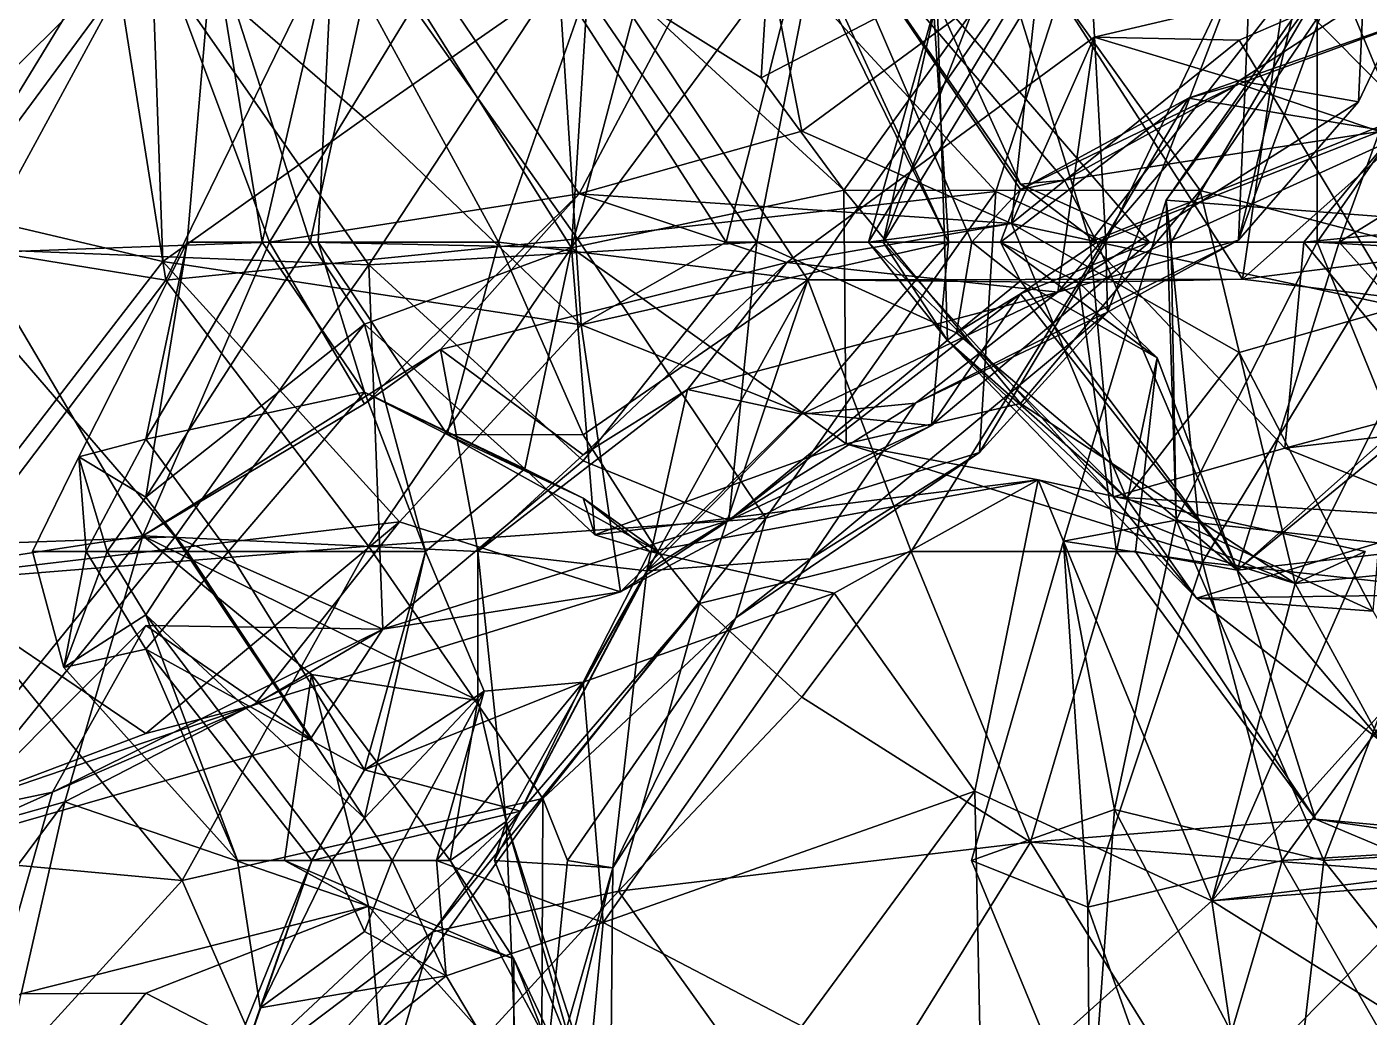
# Model space of a CAD drawing. Extents: x 290034 to 295698, y 4553723 to 4561693.
# Drawn here: x 293454 to 293531.3, y 4558363.4 to 4558420.4 of the extents above; entities that cross this region are included whole.
import ezdxf

# ---------------------------------------------------------------- set-up
doc = ezdxf.new("R2010")
doc.units = 0
doc.layers.add('Au_ppm_Pref_-_0_2', color=7, linetype='CONTINUOUS')

msp = doc.modelspace()

# ---------------------------------------------------------------- linework, layer by layer
at = {"layer": 'Au_ppm_Pref_-_0_2'}
for points in [[(293533.698, 4558409.372, 1795.096), (293519.608, 4558410.439, 1788.027), (293533.001, 4558429.732, 1788.048)], [(293528.302, 4558422.388, 1783.268), (293533.001, 4558429.732, 1788.048), (293519.608, 4558410.439, 1788.027)], [(293439.168, 4558428.824, 1846.354), (293461.149, 4558426.113, 1849.243), (293450.993, 4558407.41, 1846.389)], [(293485.779, 4558410.799, 1852.034), (293477.283, 4558423.342, 1851.842), (293495.674, 4558429.525, 1855.683)], [(293498.609, 4558414.412, 1856.877), (293485.779, 4558410.799, 1852.034), (293495.674, 4558429.525, 1855.683)], [(293512.371, 4558424.563, 1859.07), (293498.609, 4558414.412, 1856.877), (293495.674, 4558429.525, 1855.683)], [(293511.973, 4558424.562, 1908.269), (293524.003, 4558405.896, 1906.446), (293527.327, 4558428.572, 1910.929)], [(293530.687, 4558416.105, 1841.191), (293531.253, 4558428.634, 1840.229), (293523.773, 4558408.141, 1835.217)], [(293523.773, 4558408.141, 1835.217), (293531.253, 4558428.634, 1840.229), (293528.035, 4558425.835, 1835.251)], [(293536.14, 4558407.4, 1912.685), (293527.327, 4558428.572, 1910.929), (293524.003, 4558405.896, 1906.446)], [(293526.557, 4558422.52, 1874.425), (293545.597, 4558428.348, 1877.719), (293533.627, 4558415.378, 1877.97)], [(293536.14, 4558407.4, 1912.685), (293539.971, 4558423.927, 1918.42), (293527.327, 4558428.572, 1910.929)], [(293534.587, 4558424.326, 1847.756), (293531.253, 4558428.634, 1840.229), (293530.687, 4558416.105, 1841.191)], [(293460.872, 4558425.032, 1893.754), (293448.104, 4558407.739, 1894.635), (293434.572, 4558427.532, 1893.029)], [(293485.032, 4558424.079, 1893.599), (293499.888, 4558427.787, 1889.366), (293496.018, 4558408.017, 1893.424)], [(293496.018, 4558408.017, 1893.424), (293499.888, 4558427.787, 1889.366), (293508.396, 4558408.017, 1890.031)], [(293508.396, 4558408.017, 1890.031), (293499.888, 4558427.787, 1889.366), (293511.208, 4558411.064, 1889.721)], [(293511.208, 4558411.064, 1889.721), (293499.888, 4558427.787, 1889.366), (293513.735, 4558411.591, 1888.705)], [(293499.888, 4558427.787, 1889.366), (293506.142, 4558422.51, 1882.766), (293511.208, 4558411.369, 1887.588)], [(293513.735, 4558411.591, 1888.705), (293499.888, 4558427.787, 1889.366), (293511.208, 4558411.369, 1887.588)], [(293458.861, 4558425.455, 1822.296), (293461.958, 4558405.829, 1818.703), (293472.319, 4558427.088, 1819.201)], [(293461.958, 4558405.829, 1818.703), (293485.692, 4558408.206, 1817.175), (293472.319, 4558427.088, 1819.201)], [(293472.319, 4558427.088, 1819.201), (293485.692, 4558408.206, 1817.175), (293497.505, 4558424.216, 1817.738)], [(293509.785, 4558410.93, 1819.075), (293515.077, 4558427.163, 1822.374), (293497.505, 4558424.216, 1817.738)], [(293509.785, 4558410.93, 1819.075), (293516.123, 4558408.017, 1824.344), (293515.077, 4558427.163, 1822.374)], [(293524.515, 4558425.628, 1828.974), (293515.077, 4558427.163, 1822.374), (293516.123, 4558408.017, 1824.344)], [(293461.12, 4558425.835, 1872.678), (293436.931, 4558423.293, 1872.356), (293445.751, 4558410.673, 1872.932)], [(293445.751, 4558410.673, 1872.932), (293461.788, 4558406.898, 1875.571), (293461.12, 4558425.835, 1872.678)], [(293450.993, 4558407.41, 1846.389), (293461.149, 4558426.113, 1849.243), (293467.943, 4558408.017, 1849.707)], [(293473.41, 4558415.163, 1873.269), (293461.12, 4558425.835, 1872.678), (293461.788, 4558406.898, 1875.571)], [(293473.41, 4558415.163, 1873.269), (293484.635, 4558422.977, 1872.488), (293461.12, 4558425.835, 1872.678)], [(293477.283, 4558423.342, 1851.842), (293467.943, 4558408.017, 1849.707), (293461.149, 4558426.113, 1849.243)], [(293474.13, 4558425.592, 1923.445), (293486.471, 4558425.779, 1927.212), (293485.329, 4558407.697, 1924.278)], [(293486.471, 4558425.779, 1927.212), (293489.121, 4558421.99, 1927.473), (293485.329, 4558407.697, 1924.278)], [(293521.569, 4558411.003, 1928.23), (293511.295, 4558425.328, 1928.373), (293531.621, 4558425.835, 1925.706)], [(293521.569, 4558411.003, 1928.23), (293531.621, 4558425.835, 1925.706), (293536.475, 4558407.087, 1924.519)], [(293528.035, 4558425.835, 1835.251), (293524.515, 4558425.628, 1828.974), (293523.773, 4558408.141, 1835.217)], [(293458.861, 4558425.455, 1822.296), (293445.716, 4558425.204, 1828.963), (293448.242, 4558408.055, 1823.386)], [(293460.872, 4558425.032, 1893.754), (293473.659, 4558406.707, 1893.106), (293448.104, 4558407.739, 1894.635)], [(293448.242, 4558408.055, 1823.386), (293461.958, 4558405.829, 1818.703), (293458.861, 4558425.455, 1822.296)], [(293473.659, 4558406.707, 1893.106), (293460.872, 4558425.032, 1893.754), (293485.032, 4558424.079, 1893.599)], [(293464.686, 4558425.453, 1918.402), (293470.29, 4558408.017, 1919.873), (293463.198, 4558408.017, 1918.402)], [(293464.686, 4558425.453, 1918.402), (293463.198, 4558408.017, 1918.402), (293467.515, 4558408.017, 1915.623)], [(293464.686, 4558425.453, 1918.402), (293474.13, 4558425.592, 1923.445), (293470.29, 4558408.017, 1919.873)], [(293467.515, 4558408.017, 1915.623), (293471.586, 4558425.57, 1912.32), (293464.686, 4558425.453, 1918.402)], [(293470.742, 4558408.017, 1912.463), (293471.586, 4558425.57, 1912.32), (293467.515, 4558408.017, 1915.623)], [(293474.13, 4558425.592, 1923.445), (293485.329, 4558407.697, 1924.278), (293470.29, 4558408.017, 1919.873)], [(293470.742, 4558408.017, 1912.463), (293481.14, 4558408.017, 1910.167), (293471.586, 4558425.57, 1912.32)], [(293481.14, 4558408.017, 1910.167), (293486.769, 4558424.17, 1908.257), (293471.586, 4558425.57, 1912.32)], [(293484.635, 4558422.977, 1872.488), (293494.24, 4558408.017, 1872.947), (293498.609, 4558425.215, 1876.62)], [(293507.058, 4558408.017, 1877.333), (293498.609, 4558425.215, 1876.62), (293494.24, 4558408.017, 1872.947)], [(293496.577, 4558422.439, 1928.297), (293511.295, 4558425.328, 1928.373), (293496.269, 4558417.496, 1928.224)], [(293496.269, 4558417.496, 1928.224), (293511.295, 4558425.328, 1928.373), (293501.036, 4558411.011, 1928.139)], [(293507.058, 4558408.017, 1877.333), (293499.314, 4558424.838, 1876.827), (293498.609, 4558425.215, 1876.62)], [(293511.295, 4558425.328, 1928.373), (293521.569, 4558411.003, 1928.23), (293501.036, 4558411.011, 1928.139)], [(293516.22, 4558403.976, 1829.905), (293524.515, 4558425.628, 1828.974), (293516.123, 4558408.017, 1824.344)], [(293523.773, 4558408.141, 1835.217), (293524.515, 4558425.628, 1828.974), (293516.22, 4558403.976, 1829.905)], [(293486.769, 4558424.17, 1908.257), (293481.14, 4558408.017, 1910.167), (293498.963, 4558405.843, 1907.625)], [(293497.505, 4558424.216, 1817.738), (293485.692, 4558408.206, 1817.175), (293509.785, 4558410.93, 1819.075)], [(293511.973, 4558424.562, 1908.269), (293486.769, 4558424.17, 1908.257), (293498.963, 4558405.843, 1907.625)], [(293512.371, 4558424.563, 1859.07), (293510.68, 4558409.104, 1852.662), (293498.609, 4558414.412, 1856.877)], [(293511.973, 4558424.562, 1908.269), (293498.963, 4558405.843, 1907.625), (293524.003, 4558405.896, 1906.446)], [(293506.142, 4558422.51, 1882.766), (293499.314, 4558424.838, 1876.827), (293507.058, 4558408.017, 1877.333)], [(293512.371, 4558424.563, 1859.07), (293506.411, 4558422.075, 1864.948), (293502.45, 4558408.017, 1860.019)], [(293512.371, 4558424.563, 1859.07), (293502.45, 4558408.017, 1860.019), (293510.68, 4558409.104, 1852.662)], [(293515.453, 4558419.831, 1847.13), (293523.807, 4558419.666, 1851.013), (293534.587, 4558424.326, 1847.756)], [(293534.587, 4558424.326, 1847.756), (293523.807, 4558417.315, 1844.031), (293515.453, 4558419.831, 1847.13)], [(293523.807, 4558419.666, 1851.013), (293533.041, 4558404.286, 1851.509), (293534.587, 4558424.326, 1847.756)], [(293534.587, 4558424.326, 1847.756), (293530.687, 4558416.105, 1841.191), (293523.807, 4558417.315, 1844.031)], [(293485.032, 4558424.079, 1893.599), (293496.018, 4558408.017, 1893.424), (293473.659, 4558406.707, 1893.106)], [(293477.283, 4558423.342, 1851.842), (293485.779, 4558410.799, 1852.034), (293467.943, 4558408.017, 1849.707)], [(293473.41, 4558415.163, 1873.269), (293485.889, 4558403.249, 1875.181), (293484.635, 4558422.977, 1872.488)], [(293485.889, 4558403.249, 1875.181), (293494.24, 4558408.017, 1872.947), (293484.635, 4558422.977, 1872.488)], [(293528.302, 4558422.388, 1783.268), (293528.298, 4558408.017, 1777.975), (293538.772, 4558422.984, 1777.924)], [(293538.772, 4558422.984, 1777.924), (293528.298, 4558408.017, 1777.975), (293548.413, 4558406.886, 1775.557)], [(293485.329, 4558407.697, 1924.278), (293489.121, 4558421.99, 1927.473), (293501.036, 4558411.011, 1928.139)], [(293496.577, 4558422.439, 1928.297), (293496.269, 4558417.496, 1928.224), (293489.121, 4558421.99, 1927.473)], [(293489.121, 4558421.99, 1927.473), (293496.269, 4558417.496, 1928.224), (293501.036, 4558411.011, 1928.139)], [(293506.411, 4558422.075, 1864.948), (293507.01, 4558402.352, 1865.121), (293502.45, 4558408.017, 1860.019)], [(293511.208, 4558421.027, 1872.49), (293503.304, 4558408.017, 1869.888), (293508.896, 4558422.565, 1870.887)], [(293508.896, 4558422.565, 1870.887), (293503.304, 4558408.017, 1869.888), (293506.411, 4558422.075, 1864.948)], [(293503.304, 4558408.017, 1869.888), (293507.01, 4558402.352, 1865.121), (293506.411, 4558422.075, 1864.948)], [(293511.208, 4558411.369, 1887.588), (293506.142, 4558422.51, 1882.766), (293518.64, 4558408.017, 1882.766)], [(293506.142, 4558422.51, 1882.766), (293507.058, 4558408.017, 1877.333), (293518.64, 4558408.017, 1882.766)], [(293511.208, 4558421.027, 1872.49), (293526.557, 4558422.52, 1874.425), (293515.216, 4558408.017, 1876.425)], [(293526.557, 4558422.52, 1874.425), (293533.627, 4558415.378, 1877.97), (293515.216, 4558408.017, 1876.425)], [(293528.302, 4558422.388, 1783.268), (293519.608, 4558410.439, 1788.027), (293519.893, 4558408.017, 1781.797)], [(293528.302, 4558422.388, 1783.268), (293519.893, 4558408.017, 1781.797), (293528.298, 4558408.017, 1777.975)], [(293535.974, 4558421.594, 1894.436), (293533.393, 4558414.242, 1901.238), (293520.891, 4558416.311, 1896.035)], [(293535.974, 4558421.594, 1894.436), (293520.891, 4558416.311, 1896.035), (293523.807, 4558417.136, 1891.605)], [(293535.974, 4558421.594, 1894.436), (293523.807, 4558417.136, 1891.605), (293531.9, 4558414.39, 1888.705)], [(293511.208, 4558421.027, 1872.49), (293515.216, 4558408.017, 1876.425), (293503.304, 4558408.017, 1869.888)], [(293515.453, 4558419.831, 1847.13), (293497.754, 4558406.85, 1847.557), (293510.68, 4558409.104, 1852.662)], [(293497.754, 4558406.85, 1847.557), (293515.453, 4558419.831, 1847.13), (293513.359, 4558405.129, 1841.397)], [(293510.68, 4558409.104, 1852.662), (293523.807, 4558419.666, 1851.013), (293515.453, 4558419.831, 1847.13)], [(293510.68, 4558409.104, 1852.662), (293533.041, 4558404.286, 1851.509), (293523.807, 4558419.666, 1851.013)], [(293515.453, 4558419.831, 1847.13), (293523.807, 4558417.315, 1844.031), (293513.359, 4558405.129, 1841.397)], [(293530.687, 4558416.105, 1841.191), (293513.359, 4558405.129, 1841.397), (293523.807, 4558417.315, 1844.031)], [(293523.807, 4558417.136, 1891.605), (293520.891, 4558416.311, 1896.035), (293511.208, 4558411.064, 1889.721)], [(293523.807, 4558417.136, 1891.605), (293511.208, 4558411.064, 1889.721), (293513.735, 4558411.591, 1888.705)], [(293523.807, 4558417.136, 1891.605), (293513.735, 4558411.591, 1888.705), (293531.9, 4558414.39, 1888.705)], [(293514.57, 4558405.702, 1900.523), (293510.062, 4558408.017, 1894.645), (293520.891, 4558416.311, 1896.035)], [(293510.062, 4558408.017, 1894.645), (293511.208, 4558411.064, 1889.721), (293520.891, 4558416.311, 1896.035)], [(293513.359, 4558405.129, 1841.397), (293530.687, 4558416.105, 1841.191), (293523.773, 4558408.141, 1835.217)], [(293514.57, 4558405.702, 1900.523), (293520.891, 4558416.311, 1896.035), (293533.393, 4558414.242, 1901.238)], [(293485.889, 4558403.249, 1875.181), (293473.41, 4558415.163, 1873.269), (293461.788, 4558406.898, 1875.571)], [(293533.627, 4558415.378, 1877.97), (293527.527, 4558408.017, 1881.013), (293515.216, 4558408.017, 1876.425)], [(293549.013, 4558410.169, 1881.102), (293527.527, 4558408.017, 1881.013), (293533.627, 4558415.378, 1877.97)], [(293498.609, 4558414.412, 1856.877), (293510.68, 4558409.104, 1852.662), (293485.779, 4558410.799, 1852.034)], [(293531.9, 4558414.39, 1888.705), (293513.735, 4558411.591, 1888.705), (293515.598, 4558408.017, 1886.636)], [(293514.57, 4558405.702, 1900.523), (293533.393, 4558414.242, 1901.238), (293524.003, 4558405.896, 1906.446)], [(293531.9, 4558414.39, 1888.705), (293515.598, 4558408.017, 1886.636), (293529.568, 4558408.017, 1885.482)], [(293533.393, 4558414.242, 1901.238), (293545.266, 4558403.287, 1906.337), (293524.003, 4558405.896, 1906.446)], [(293531.9, 4558414.39, 1888.705), (293529.568, 4558408.017, 1885.482), (293536.406, 4558412.247, 1887.295)], [(293536.406, 4558412.247, 1887.295), (293529.568, 4558408.017, 1885.482), (293544.14, 4558408.017, 1885.059)], [(293501.165, 4558396.389, 1923.483), (293485.329, 4558407.697, 1924.278), (293501.036, 4558411.011, 1928.139)], [(293521.569, 4558411.003, 1928.23), (293511.208, 4558398.725, 1927.439), (293501.036, 4558411.011, 1928.139)], [(293501.165, 4558396.389, 1923.483), (293501.036, 4558411.011, 1928.139), (293511.208, 4558398.725, 1927.439)], [(293510.062, 4558408.017, 1894.645), (293508.396, 4558408.017, 1890.031), (293511.208, 4558411.064, 1889.721)], [(293513.735, 4558411.591, 1888.705), (293511.208, 4558411.369, 1887.588), (293515.598, 4558408.017, 1886.636)], [(293511.208, 4558411.369, 1887.588), (293518.64, 4558408.017, 1882.766), (293515.598, 4558408.017, 1886.636)], [(293447.68, 4558388.624, 1876.527), (293461.788, 4558406.898, 1875.571), (293445.751, 4558410.673, 1872.932)], [(293485.779, 4558410.799, 1852.034), (293473.41, 4558398.697, 1850.237), (293467.943, 4558408.017, 1849.707)], [(293485.779, 4558410.799, 1852.034), (293477.784, 4558401.832, 1847.13), (293473.41, 4558398.697, 1850.237)], [(293485.779, 4558410.799, 1852.034), (293497.754, 4558406.85, 1847.557), (293477.784, 4558401.832, 1847.13)], [(293496.532, 4558392.12, 1819.052), (293509.785, 4558410.93, 1819.075), (293485.692, 4558408.206, 1817.175)], [(293497.754, 4558406.85, 1847.557), (293485.779, 4558410.799, 1852.034), (293510.68, 4558409.104, 1852.662)], [(293496.532, 4558392.12, 1819.052), (293508.846, 4558395.905, 1824.161), (293509.785, 4558410.93, 1819.075)], [(293508.846, 4558395.905, 1824.161), (293516.123, 4558408.017, 1824.344), (293509.785, 4558410.93, 1819.075)], [(293521.569, 4558411.003, 1928.23), (293527.03, 4558388.341, 1923.556), (293511.208, 4558398.725, 1927.439)], [(293519.608, 4558410.439, 1788.027), (293521.7, 4558389.571, 1794.476), (293513.681, 4558390.778, 1787.812)], [(293520.177, 4558391.997, 1780.435), (293519.608, 4558410.439, 1788.027), (293513.681, 4558390.778, 1787.812)], [(293533.698, 4558409.372, 1795.096), (293521.7, 4558389.571, 1794.476), (293519.608, 4558410.439, 1788.027)], [(293519.608, 4558410.439, 1788.027), (293520.177, 4558391.997, 1780.435), (293519.893, 4558408.017, 1781.797)], [(293521.569, 4558411.003, 1928.23), (293536.475, 4558407.087, 1924.519), (293527.03, 4558388.341, 1923.556)], [(293536.406, 4558397.318, 1880.393), (293527.527, 4558408.017, 1881.013), (293549.013, 4558410.169, 1881.102)], [(293502.45, 4558408.017, 1860.019), (293517.323, 4558393.257, 1859.009), (293510.68, 4558409.104, 1852.662)], [(293523.807, 4558401.654, 1856.888), (293533.041, 4558404.286, 1851.509), (293510.68, 4558409.104, 1852.662)], [(293517.323, 4558393.257, 1859.009), (293523.807, 4558401.654, 1856.888), (293510.68, 4558409.104, 1852.662)], [(293533.698, 4558409.372, 1795.096), (293537.531, 4558387.848, 1798.301), (293521.7, 4558389.571, 1794.476)], [(293448.837, 4558388.507, 1817.647), (293461.958, 4558405.829, 1818.703), (293448.242, 4558408.055, 1823.386)], [(293467.943, 4558408.017, 1849.707), (293460.648, 4558391.098, 1848.102), (293450.993, 4558407.41, 1846.389)], [(293460.811, 4558393.325, 1919.444), (293456.959, 4558395.647, 1918.402), (293463.198, 4558408.017, 1918.402)], [(293460.811, 4558396.657, 1916.249), (293463.198, 4558408.017, 1918.402), (293456.959, 4558395.647, 1918.402)], [(293473.41, 4558398.697, 1850.237), (293460.648, 4558391.098, 1848.102), (293467.943, 4558408.017, 1849.707)], [(293460.811, 4558393.325, 1919.444), (293470.29, 4558408.017, 1919.873), (293473.41, 4558403.302, 1919.974)], [(293460.811, 4558393.325, 1919.444), (293463.198, 4558408.017, 1918.402), (293470.29, 4558408.017, 1919.873)], [(293460.811, 4558396.657, 1916.249), (293473.41, 4558399.381, 1915.523), (293467.515, 4558408.017, 1915.623)], [(293460.811, 4558396.657, 1916.249), (293467.515, 4558408.017, 1915.623), (293463.198, 4558408.017, 1918.402)], [(293473.639, 4558390.503, 1817.509), (293485.692, 4558408.206, 1817.175), (293461.958, 4558405.829, 1818.703)], [(293470.742, 4558408.017, 1912.463), (293467.515, 4558408.017, 1915.623), (293473.41, 4558399.381, 1915.523)], [(293470.29, 4558408.017, 1919.873), (293485.329, 4558407.697, 1924.278), (293473.41, 4558403.302, 1919.974)], [(293470.742, 4558408.017, 1912.463), (293473.41, 4558399.381, 1915.523), (293478.175, 4558396.938, 1912.463)], [(293470.742, 4558408.017, 1912.463), (293478.175, 4558396.938, 1912.463), (293481.14, 4558408.017, 1910.167)], [(293473.639, 4558390.503, 1817.509), (293496.532, 4558392.12, 1819.052), (293485.692, 4558408.206, 1817.175)], [(293486.009, 4558395.425, 1892.903), (293473.659, 4558406.707, 1893.106), (293496.018, 4558408.017, 1893.424)], [(293478.175, 4558396.938, 1912.463), (293486.009, 4558396.925, 1908.765), (293481.14, 4558408.017, 1910.167)], [(293498.963, 4558405.843, 1907.625), (293481.14, 4558408.017, 1910.167), (293486.009, 4558396.925, 1908.765)], [(293485.889, 4558403.249, 1875.181), (293498.609, 4558398.18, 1879.487), (293507.058, 4558408.017, 1877.333)], [(293485.889, 4558403.249, 1875.181), (293507.058, 4558408.017, 1877.333), (293494.24, 4558408.017, 1872.947)], [(293494.398, 4558391.987, 1887.626), (293486.009, 4558395.425, 1892.903), (293496.018, 4558408.017, 1893.424)], [(293496.018, 4558408.017, 1893.424), (293507.511, 4558402.79, 1888.705), (293494.398, 4558391.987, 1887.626)], [(293496.018, 4558408.017, 1893.424), (293508.396, 4558408.017, 1890.031), (293507.511, 4558402.79, 1888.705)], [(293506.079, 4558397.453, 1882.766), (293507.058, 4558408.017, 1877.333), (293498.609, 4558398.18, 1879.487)], [(293507.01, 4558402.352, 1865.121), (293517.323, 4558393.257, 1859.009), (293502.45, 4558408.017, 1860.019)], [(293516.547, 4558393.339, 1869.417), (293503.304, 4558408.017, 1869.888), (293515.216, 4558408.017, 1876.425)], [(293503.304, 4558408.017, 1869.888), (293516.547, 4558393.339, 1869.417), (293507.01, 4558402.352, 1865.121)], [(293505.167, 4558398.742, 1835.251), (293513.359, 4558405.129, 1841.397), (293523.773, 4558408.141, 1835.217)], [(293523.773, 4558408.141, 1835.217), (293516.22, 4558403.976, 1829.905), (293505.167, 4558398.742, 1835.251)], [(293511.208, 4558405.036, 1887.712), (293518.64, 4558408.017, 1882.766), (293506.079, 4558397.453, 1882.766)], [(293506.079, 4558397.453, 1882.766), (293518.64, 4558408.017, 1882.766), (293507.058, 4558408.017, 1877.333)], [(293511.208, 4558405.783, 1889.45), (293507.511, 4558402.79, 1888.705), (293508.396, 4558408.017, 1890.031)], [(293511.208, 4558405.783, 1889.45), (293508.396, 4558408.017, 1890.031), (293510.062, 4558408.017, 1894.645)], [(293516.22, 4558403.976, 1829.905), (293516.123, 4558408.017, 1824.344), (293508.846, 4558395.905, 1824.161)], [(293519.088, 4558401.344, 1894.645), (293510.062, 4558408.017, 1894.645), (293514.57, 4558405.702, 1900.523)], [(293511.208, 4558405.783, 1889.45), (293510.062, 4558408.017, 1894.645), (293519.088, 4558401.344, 1894.645)], [(293511.208, 4558405.036, 1887.712), (293523.686, 4558389.108, 1888.476), (293515.598, 4558408.017, 1886.636)], [(293511.208, 4558405.036, 1887.712), (293515.598, 4558408.017, 1886.636), (293518.64, 4558408.017, 1882.766)], [(293526.435, 4558396.152, 1876.082), (293515.216, 4558408.017, 1876.425), (293527.527, 4558408.017, 1881.013)], [(293516.547, 4558393.339, 1869.417), (293515.216, 4558408.017, 1876.425), (293526.435, 4558396.152, 1876.082)], [(293529.568, 4558408.017, 1885.482), (293515.598, 4558408.017, 1886.636), (293523.686, 4558389.108, 1888.476)], [(293528.298, 4558408.017, 1777.975), (293519.893, 4558408.017, 1781.797), (293520.177, 4558391.997, 1780.435)], [(293535.537, 4558390.271, 1777.065), (293528.298, 4558408.017, 1777.975), (293520.177, 4558391.997, 1780.435)], [(293536.406, 4558400.397, 1886.165), (293529.568, 4558408.017, 1885.482), (293523.686, 4558389.108, 1888.476)], [(293526.435, 4558396.152, 1876.082), (293527.527, 4558408.017, 1881.013), (293536.406, 4558397.318, 1880.393)], [(293528.298, 4558408.017, 1777.975), (293535.537, 4558390.271, 1777.065), (293548.413, 4558406.886, 1775.557)], [(293544.14, 4558408.017, 1885.059), (293529.568, 4558408.017, 1885.482), (293536.406, 4558400.397, 1886.165)], [(293448.104, 4558407.739, 1894.635), (293462.508, 4558391.029, 1895.461), (293433.958, 4558390.009, 1894.905)], [(293460.648, 4558391.098, 1848.102), (293443.525, 4558388.485, 1841.741), (293450.993, 4558407.41, 1846.389)], [(293448.104, 4558407.739, 1894.635), (293473.659, 4558406.707, 1893.106), (293462.508, 4558391.029, 1895.461)], [(293473.41, 4558403.302, 1919.974), (293485.329, 4558407.697, 1924.278), (293482.645, 4558394.957, 1918.402)], [(293485.329, 4558407.697, 1924.278), (293486.69, 4558391.162, 1918.402), (293482.645, 4558394.957, 1918.402)], [(293486.69, 4558391.162, 1918.402), (293485.329, 4558407.697, 1924.278), (293501.165, 4558396.389, 1923.483)], [(293524.003, 4558405.896, 1906.446), (293545.266, 4558403.287, 1906.337), (293536.14, 4558407.4, 1912.685)], [(293475.426, 4558391.896, 1877.825), (293461.788, 4558406.898, 1875.571), (293447.68, 4558388.624, 1876.527)], [(293485.889, 4558403.249, 1875.181), (293461.788, 4558406.898, 1875.571), (293475.426, 4558391.896, 1877.825)], [(293473.659, 4558406.707, 1893.106), (293474.472, 4558385.712, 1888.972), (293462.508, 4558391.029, 1895.461)], [(293486.009, 4558395.425, 1892.903), (293474.472, 4558385.712, 1888.972), (293473.659, 4558406.707, 1893.106)], [(293497.754, 4558406.85, 1847.557), (293486.009, 4558395.755, 1845.278), (293477.784, 4558401.832, 1847.13)], [(293486.009, 4558395.755, 1845.278), (293497.754, 4558406.85, 1847.557), (293492.014, 4558399.525, 1841.191)], [(293497.754, 4558406.85, 1847.557), (293513.359, 4558405.129, 1841.397), (293492.014, 4558399.525, 1841.191)], [(293545.65, 4558390.199, 1925.923), (293527.03, 4558388.341, 1923.556), (293536.475, 4558407.087, 1924.519)], [(293448.837, 4558388.507, 1817.647), (293473.639, 4558390.503, 1817.509), (293461.958, 4558405.829, 1818.703)], [(293498.963, 4558405.843, 1907.625), (293486.009, 4558396.925, 1908.765), (293490.321, 4558390.199, 1911.159)], [(293490.321, 4558390.199, 1911.159), (293492.72, 4558387.193, 1906.523), (293498.963, 4558405.843, 1907.625)], [(293492.72, 4558387.193, 1906.523), (293504.911, 4558390.199, 1903.555), (293498.963, 4558405.843, 1907.625)], [(293498.963, 4558405.843, 1907.625), (293514.57, 4558405.702, 1900.523), (293524.003, 4558405.896, 1906.446)], [(293498.963, 4558405.843, 1907.625), (293504.911, 4558390.199, 1903.555), (293514.57, 4558405.702, 1900.523)], [(293514.57, 4558405.702, 1900.523), (293504.911, 4558390.199, 1903.555), (293516.736, 4558390.199, 1899.603)], [(293511.208, 4558405.783, 1889.45), (293523.686, 4558389.108, 1888.476), (293507.511, 4558402.79, 1888.705)], [(293519.088, 4558401.344, 1894.645), (293523.686, 4558389.108, 1888.476), (293511.208, 4558405.783, 1889.45)], [(293516.736, 4558390.199, 1899.603), (293519.088, 4558401.344, 1894.645), (293514.57, 4558405.702, 1900.523)], [(293513.359, 4558405.129, 1841.397), (293498.609, 4558398.115, 1838.552), (293492.014, 4558399.525, 1841.191)], [(293511.208, 4558405.036, 1887.712), (293506.079, 4558397.453, 1882.766), (293494.398, 4558391.987, 1887.626)], [(293511.208, 4558405.036, 1887.712), (293494.398, 4558391.987, 1887.626), (293507.511, 4558402.79, 1888.705)], [(293498.609, 4558398.115, 1838.552), (293513.359, 4558405.129, 1841.397), (293505.167, 4558398.742, 1835.251)], [(293511.208, 4558405.036, 1887.712), (293507.511, 4558402.79, 1888.705), (293523.686, 4558389.108, 1888.476)], [(293531.518, 4558386.746, 1857.855), (293533.041, 4558404.286, 1851.509), (293523.807, 4558401.654, 1856.888)], [(293460.811, 4558393.325, 1919.444), (293473.41, 4558403.302, 1919.974), (293463.189, 4558390.199, 1919.523)], [(293476.927, 4558390.199, 1918.402), (293463.189, 4558390.199, 1919.523), (293473.41, 4558403.302, 1919.974)], [(293476.927, 4558390.199, 1918.402), (293473.41, 4558403.302, 1919.974), (293482.645, 4558394.957, 1918.402)], [(293505.167, 4558398.742, 1835.251), (293516.22, 4558403.976, 1829.905), (293499.099, 4558389.769, 1829.12)], [(293516.22, 4558403.976, 1829.905), (293508.846, 4558395.905, 1824.161), (293499.099, 4558389.769, 1829.12)], [(293475.426, 4558391.896, 1877.825), (293488.169, 4558387.877, 1882.495), (293485.889, 4558403.249, 1875.181)], [(293498.609, 4558398.18, 1879.487), (293485.889, 4558403.249, 1875.181), (293488.169, 4558387.877, 1882.495)], [(293523.686, 4558389.108, 1888.476), (293549.729, 4558392.042, 1890.485), (293540.2, 4558402.652, 1888.705)], [(293540.2, 4558402.652, 1888.705), (293536.406, 4558400.397, 1886.165), (293523.686, 4558389.108, 1888.476)], [(293477.784, 4558401.832, 1847.13), (293460.648, 4558391.098, 1848.102), (293473.41, 4558398.697, 1850.237)], [(293460.648, 4558391.098, 1848.102), (293477.784, 4558401.832, 1847.13), (293479.941, 4558390.199, 1842.622)], [(293486.009, 4558395.755, 1845.278), (293479.941, 4558390.199, 1842.622), (293477.784, 4558401.832, 1847.13)], [(293517.323, 4558393.257, 1859.009), (293507.01, 4558402.352, 1865.121), (293521.343, 4558387.508, 1864.627)], [(293521.343, 4558387.508, 1864.627), (293507.01, 4558402.352, 1865.121), (293516.547, 4558393.339, 1869.417)], [(293519.088, 4558401.344, 1894.645), (293516.736, 4558390.199, 1899.603), (293517.824, 4558390.199, 1894.645)], [(293517.323, 4558393.257, 1859.009), (293531.518, 4558386.746, 1857.855), (293523.807, 4558401.654, 1856.888)], [(293517.824, 4558390.199, 1894.645), (293523.686, 4558389.108, 1888.476), (293519.088, 4558401.344, 1894.645)], [(293536.499, 4558392.117, 1870.492), (293526.435, 4558396.152, 1876.082), (293541.899, 4558400.249, 1876.827)], [(293541.899, 4558400.249, 1876.827), (293526.435, 4558396.152, 1876.082), (293536.406, 4558397.318, 1880.393)], [(293492.014, 4558399.525, 1841.191), (293479.941, 4558390.199, 1842.622), (293486.009, 4558395.755, 1845.278)], [(293492.014, 4558399.525, 1841.191), (293489.683, 4558389.079, 1835.737), (293479.941, 4558390.199, 1842.622)], [(293492.014, 4558399.525, 1841.191), (293498.609, 4558398.115, 1838.552), (293489.683, 4558389.079, 1835.737)], [(293460.811, 4558396.657, 1916.249), (293465.575, 4558390.199, 1916.156), (293473.41, 4558399.381, 1915.523)], [(293476.927, 4558390.199, 1918.402), (293473.41, 4558399.381, 1915.523), (293465.575, 4558390.199, 1916.156)], [(293486.009, 4558393.272, 1917.378), (293478.175, 4558396.938, 1912.463), (293473.41, 4558399.381, 1915.523)], [(293486.009, 4558393.272, 1917.378), (293473.41, 4558399.381, 1915.523), (293482.645, 4558394.957, 1918.402)], [(293476.927, 4558390.199, 1918.402), (293482.645, 4558394.957, 1918.402), (293473.41, 4558399.381, 1915.523)], [(293498.609, 4558398.115, 1838.552), (293505.167, 4558398.742, 1835.251), (293489.683, 4558389.079, 1835.737)], [(293505.167, 4558398.742, 1835.251), (293499.099, 4558389.769, 1829.12), (293489.683, 4558389.079, 1835.737)], [(293527.03, 4558388.341, 1923.556), (293501.165, 4558396.389, 1923.483), (293511.208, 4558398.725, 1927.439)], [(293506.079, 4558397.453, 1882.766), (293498.609, 4558398.18, 1879.487), (293488.169, 4558387.877, 1882.495)], [(293506.079, 4558397.453, 1882.766), (293488.169, 4558387.877, 1882.495), (293494.398, 4558391.987, 1887.626)], [(293456.959, 4558395.647, 1918.402), (293457.368, 4558390.199, 1916.779), (293460.811, 4558396.657, 1916.249)], [(293460.811, 4558396.657, 1916.249), (293457.368, 4558390.199, 1916.779), (293465.575, 4558390.199, 1916.156)], [(293486.009, 4558393.272, 1917.378), (293490.321, 4558390.199, 1911.159), (293478.175, 4558396.938, 1912.463)], [(293486.009, 4558396.925, 1908.765), (293478.175, 4558396.938, 1912.463), (293490.321, 4558390.199, 1911.159)], [(293486.69, 4558391.162, 1918.402), (293501.165, 4558396.389, 1923.483), (293512.22, 4558394.322, 1917.884)], [(293501.165, 4558396.389, 1923.483), (293527.03, 4558388.341, 1923.556), (293512.22, 4558394.322, 1917.884)], [(293454.275, 4558390.199, 1918.402), (293456.959, 4558395.647, 1918.402), (293458.581, 4558390.199, 1919.453)], [(293456.959, 4558395.647, 1918.402), (293454.275, 4558390.199, 1918.402), (293457.368, 4558390.199, 1916.779)], [(293456.959, 4558395.647, 1918.402), (293460.811, 4558393.325, 1919.444), (293458.581, 4558390.199, 1919.453)], [(293499.099, 4558389.769, 1829.12), (293508.846, 4558395.905, 1824.161), (293494.801, 4558386.36, 1823.373)], [(293496.532, 4558392.12, 1819.052), (293494.801, 4558386.36, 1823.373), (293508.846, 4558395.905, 1824.161)], [(293536.499, 4558392.117, 1870.492), (293516.547, 4558393.339, 1869.417), (293526.435, 4558396.152, 1876.082)], [(293494.398, 4558391.987, 1887.626), (293474.472, 4558385.712, 1888.972), (293486.009, 4558395.425, 1892.903)], [(293486.009, 4558393.272, 1917.378), (293482.645, 4558394.957, 1918.402), (293486.69, 4558391.162, 1918.402)], [(293489.854, 4558390.199, 1916.59), (293486.69, 4558391.162, 1918.402), (293512.22, 4558394.322, 1917.884)], [(293489.854, 4558390.199, 1916.59), (293512.22, 4558394.322, 1917.884), (293500.47, 4558387.789, 1914.143)], [(293500.47, 4558387.789, 1914.143), (293512.22, 4558394.322, 1917.884), (293508.575, 4558376.374, 1915.035)], [(293522.241, 4558370.059, 1918.992), (293508.575, 4558376.374, 1915.035), (293512.22, 4558394.322, 1917.884)], [(293531.074, 4558390.199, 1918.402), (293512.22, 4558394.322, 1917.884), (293527.03, 4558388.341, 1923.556)], [(293522.241, 4558370.059, 1918.992), (293512.22, 4558394.322, 1917.884), (293531.074, 4558390.199, 1918.402)], [(293463.189, 4558390.199, 1919.523), (293458.581, 4558390.199, 1919.453), (293460.811, 4558393.325, 1919.444)], [(293486.009, 4558393.272, 1917.378), (293489.854, 4558390.199, 1916.59), (293490.321, 4558390.199, 1911.159)], [(293486.009, 4558393.272, 1917.378), (293486.69, 4558391.162, 1918.402), (293489.854, 4558390.199, 1916.59)], [(293536.499, 4558392.117, 1870.492), (293521.343, 4558387.508, 1864.627), (293516.547, 4558393.339, 1869.417)], [(293531.518, 4558386.746, 1857.855), (293517.323, 4558393.257, 1859.009), (293521.343, 4558387.508, 1864.627)], [(293460.811, 4558379.694, 1879.264), (293475.426, 4558391.896, 1877.825), (293447.68, 4558388.624, 1876.527)], [(293467.065, 4558381.355, 1882.766), (293475.426, 4558391.896, 1877.825), (293460.811, 4558379.694, 1879.264)], [(293467.065, 4558381.355, 1882.766), (293488.169, 4558387.877, 1882.495), (293475.426, 4558391.896, 1877.825)], [(293496.532, 4558392.12, 1819.052), (293473.639, 4558390.503, 1817.509), (293483.681, 4558375.96, 1819.724)], [(293488.169, 4558387.877, 1882.495), (293474.472, 4558385.712, 1888.972), (293494.398, 4558391.987, 1887.626)], [(293494.801, 4558386.36, 1823.373), (293496.532, 4558392.12, 1819.052), (293483.681, 4558375.96, 1819.724)], [(293513.681, 4558390.778, 1787.812), (293516.627, 4558375.327, 1782.289), (293520.177, 4558391.997, 1780.435)], [(293528.689, 4558372.381, 1778.159), (293520.177, 4558391.997, 1780.435), (293516.627, 4558375.327, 1782.289)], [(293535.537, 4558390.271, 1777.065), (293520.177, 4558391.997, 1780.435), (293528.689, 4558372.381, 1778.159)], [(293536.499, 4558392.117, 1870.492), (293549.486, 4558387.907, 1865.354), (293521.343, 4558387.508, 1864.627)], [(293549.729, 4558392.042, 1890.485), (293523.686, 4558389.108, 1888.476), (293536.406, 4558374.024, 1889.253)], [(293433.958, 4558390.009, 1894.905), (293462.508, 4558391.029, 1895.461), (293447.804, 4558372.929, 1894.444)], [(293445.936, 4558372.882, 1847.253), (293443.525, 4558388.485, 1841.741), (293460.648, 4558391.098, 1848.102)], [(293445.936, 4558372.882, 1847.253), (293460.648, 4558391.098, 1848.102), (293456.139, 4558375.766, 1854.179)], [(293470.299, 4558379.404, 1893.77), (293447.804, 4558372.929, 1894.444), (293462.508, 4558391.029, 1895.461)], [(293456.139, 4558375.766, 1854.179), (293460.648, 4558391.098, 1848.102), (293470.35, 4558383.102, 1852.146)], [(293470.35, 4558383.102, 1852.146), (293460.648, 4558391.098, 1848.102), (293479.935, 4558381.609, 1847.13)], [(293460.648, 4558391.098, 1848.102), (293479.941, 4558390.199, 1842.622), (293479.935, 4558381.609, 1847.13)], [(293462.508, 4558391.029, 1895.461), (293474.472, 4558385.712, 1888.972), (293470.299, 4558379.404, 1893.77)], [(293473.639, 4558390.503, 1817.509), (293448.837, 4558388.507, 1817.647), (293462.907, 4558371.233, 1816.607)], [(293456.084, 4558383.514, 1918.402), (293454.275, 4558390.199, 1918.402), (293458.581, 4558390.199, 1919.453)], [(293454.275, 4558390.199, 1918.402), (293456.084, 4558383.514, 1918.402), (293457.368, 4558390.199, 1916.779)], [(293456.084, 4558383.514, 1918.402), (293458.581, 4558390.199, 1919.453), (293460.811, 4558386.538, 1919.622)], [(293456.084, 4558383.514, 1918.402), (293460.811, 4558384.555, 1916.52), (293457.368, 4558390.199, 1916.779)], [(293465.575, 4558390.199, 1916.156), (293457.368, 4558390.199, 1916.779), (293460.811, 4558384.555, 1916.52)], [(293460.811, 4558386.538, 1919.622), (293458.581, 4558390.199, 1919.453), (293463.189, 4558390.199, 1919.523)], [(293460.811, 4558386.538, 1919.622), (293463.189, 4558390.199, 1919.523), (293473.41, 4558374.82, 1919.215)], [(293460.811, 4558384.555, 1916.52), (293473.41, 4558377.601, 1916.662), (293465.575, 4558390.199, 1916.156)], [(293473.639, 4558390.503, 1817.509), (293462.907, 4558371.233, 1816.607), (293483.681, 4558375.96, 1819.724)], [(293476.927, 4558390.199, 1918.402), (293473.41, 4558374.82, 1919.215), (293463.189, 4558390.199, 1919.523)], [(293476.927, 4558390.199, 1918.402), (293465.575, 4558390.199, 1916.156), (293473.41, 4558377.601, 1916.662)], [(293476.927, 4558390.199, 1918.402), (293480.306, 4558382.134, 1918.402), (293473.41, 4558374.82, 1919.215)], [(293476.927, 4558390.199, 1918.402), (293473.41, 4558377.601, 1916.662), (293480.306, 4558382.134, 1918.402)], [(293481.572, 4558374.633, 1840.766), (293479.935, 4558381.609, 1847.13), (293479.941, 4558390.199, 1842.622)], [(293481.572, 4558374.633, 1840.766), (293479.941, 4558390.199, 1842.622), (293489.683, 4558389.079, 1835.737)], [(293490.321, 4558390.199, 1911.159), (293486.009, 4558382.665, 1915.89), (293482.404, 4558375.223, 1911.542)], [(293492.72, 4558387.193, 1906.523), (293490.321, 4558390.199, 1911.159), (293482.404, 4558375.223, 1911.542)], [(293490.321, 4558390.199, 1911.159), (293489.854, 4558390.199, 1916.59), (293486.009, 4558382.665, 1915.89)], [(293500.47, 4558387.789, 1914.143), (293486.009, 4558382.665, 1915.89), (293489.854, 4558390.199, 1916.59)], [(293492.72, 4558387.193, 1906.523), (293498.609, 4558381.805, 1903.382), (293504.911, 4558390.199, 1903.555)], [(293504.911, 4558390.199, 1903.555), (293498.609, 4558381.805, 1903.382), (293511.782, 4558373.439, 1901.339)], [(293516.736, 4558390.199, 1899.603), (293504.911, 4558390.199, 1903.555), (293511.782, 4558373.439, 1901.339)], [(293515.082, 4558369.685, 1793.205), (293508.386, 4558372.381, 1787.737), (293513.681, 4558390.778, 1787.812)], [(293513.681, 4558390.778, 1787.812), (293508.386, 4558372.381, 1787.737), (293516.627, 4558375.327, 1782.289)], [(293516.736, 4558390.199, 1899.603), (293511.782, 4558373.439, 1901.339), (293528.208, 4558374.757, 1895.284)], [(293513.681, 4558390.778, 1787.812), (293521.7, 4558389.571, 1794.476), (293515.082, 4558369.685, 1793.205)], [(293517.824, 4558390.199, 1894.645), (293516.736, 4558390.199, 1899.603), (293528.208, 4558374.757, 1895.284)], [(293517.824, 4558390.199, 1894.645), (293528.208, 4558374.757, 1895.284), (293523.686, 4558389.108, 1888.476)], [(293522.241, 4558370.059, 1918.992), (293536.421, 4558371.134, 1924.56), (293540.926, 4558390.823, 1918.402)], [(293540.926, 4558390.823, 1918.402), (293541.585, 4558372.381, 1914.904), (293522.241, 4558370.059, 1918.992)], [(293522.241, 4558370.059, 1918.992), (293531.074, 4558390.199, 1918.402), (293527.03, 4558388.341, 1923.556)], [(293545.65, 4558390.199, 1925.923), (293536.421, 4558371.134, 1924.56), (293527.03, 4558388.341, 1923.556)], [(293535.537, 4558390.271, 1777.065), (293528.689, 4558372.381, 1778.159), (293548.628, 4558373.561, 1777.529)], [(293487.716, 4558371.97, 1828.99), (293489.683, 4558389.079, 1835.737), (293499.099, 4558389.769, 1829.12)], [(293487.716, 4558371.97, 1828.99), (293499.099, 4558389.769, 1829.12), (293494.801, 4558386.36, 1823.373)], [(293526.287, 4558372.381, 1798.446), (293515.082, 4558369.685, 1793.205), (293521.7, 4558389.571, 1794.476)], [(293537.531, 4558387.848, 1798.301), (293526.287, 4558372.381, 1798.446), (293521.7, 4558389.571, 1794.476)], [(293447.318, 4558374.62, 1883.383), (293460.811, 4558379.694, 1879.264), (293447.68, 4558388.624, 1876.527)], [(293487.716, 4558371.97, 1828.99), (293480.9, 4558372.381, 1835.251), (293489.683, 4558389.079, 1835.737)], [(293489.683, 4558389.079, 1835.737), (293480.9, 4558372.381, 1835.251), (293481.572, 4558374.633, 1840.766)], [(293528.208, 4558374.757, 1895.284), (293536.406, 4558374.024, 1889.253), (293523.686, 4558389.108, 1888.476)], [(293448.837, 4558388.507, 1817.647), (293434.496, 4558373.835, 1815.399), (293462.907, 4558371.233, 1816.607)], [(293474.472, 4558385.712, 1888.972), (293488.169, 4558387.877, 1882.495), (293467.065, 4558381.355, 1882.766)], [(293549.486, 4558387.907, 1865.354), (293538.954, 4558373.839, 1863.261), (293521.343, 4558387.508, 1864.627)], [(293527.03, 4558388.341, 1923.556), (293536.421, 4558371.134, 1924.56), (293522.241, 4558370.059, 1918.992)], [(293537.531, 4558387.848, 1798.301), (293546.307, 4558373.583, 1800.628), (293526.287, 4558372.381, 1798.446)], [(293492.72, 4558387.193, 1906.523), (293482.404, 4558375.223, 1911.542), (293477.346, 4558368.279, 1907.451)], [(293492.72, 4558387.193, 1906.523), (293477.346, 4558368.279, 1907.451), (293488.052, 4558370.62, 1902.134)], [(293500.47, 4558387.789, 1914.143), (293487.155, 4558368.803, 1914.195), (293486.009, 4558382.665, 1915.89)], [(293500.47, 4558387.789, 1914.143), (293508.575, 4558376.374, 1915.035), (293487.155, 4558368.803, 1914.195)], [(293492.72, 4558387.193, 1906.523), (293488.052, 4558370.62, 1902.134), (293498.609, 4558381.805, 1903.382)], [(293538.954, 4558373.839, 1863.261), (293531.518, 4558386.746, 1857.855), (293521.343, 4558387.508, 1864.627)], [(293460.811, 4558386.538, 1919.622), (293466.093, 4558372.381, 1918.402), (293456.084, 4558383.514, 1918.402)], [(293460.811, 4558386.538, 1919.622), (293471.522, 4558372.381, 1919.292), (293466.093, 4558372.381, 1918.402)], [(293460.811, 4558386.538, 1919.622), (293473.41, 4558374.82, 1919.215), (293471.522, 4558372.381, 1919.292)], [(293485.112, 4558372.381, 1823.373), (293494.801, 4558386.36, 1823.373), (293483.681, 4558375.96, 1819.724)], [(293487.716, 4558371.97, 1828.99), (293494.801, 4558386.36, 1823.373), (293485.112, 4558372.381, 1823.373)], [(293447.804, 4558372.929, 1894.444), (293460.811, 4558385.921, 1893.219), (293455.426, 4558376.32, 1888.058)], [(293447.804, 4558372.929, 1894.444), (293470.299, 4558379.404, 1893.77), (293460.811, 4558385.921, 1893.219)], [(293474.472, 4558385.712, 1888.972), (293455.426, 4558376.32, 1888.058), (293460.811, 4558385.921, 1893.219)], [(293455.426, 4558376.32, 1888.058), (293474.472, 4558385.712, 1888.972), (293467.065, 4558381.355, 1882.766)], [(293470.299, 4558379.404, 1893.77), (293474.472, 4558385.712, 1888.972), (293460.811, 4558385.921, 1893.219)], [(293460.811, 4558384.555, 1916.52), (293456.084, 4558383.514, 1918.402), (293466.093, 4558372.381, 1918.402)], [(293460.811, 4558384.555, 1916.52), (293466.093, 4558372.381, 1918.402), (293470.385, 4558372.381, 1916.976)], [(293460.811, 4558384.555, 1916.52), (293470.385, 4558372.381, 1916.976), (293473.41, 4558377.601, 1916.662)], [(293473.65, 4558369.745, 1859.013), (293456.139, 4558375.766, 1854.179), (293470.35, 4558383.102, 1852.146)], [(293473.65, 4558369.745, 1859.013), (293470.35, 4558383.102, 1852.146), (293468.81, 4558372.381, 1853.069)], [(293478.343, 4558372.381, 1848.595), (293468.81, 4558372.381, 1853.069), (293470.35, 4558383.102, 1852.146)], [(293478.343, 4558372.381, 1848.595), (293470.35, 4558383.102, 1852.146), (293479.935, 4558381.609, 1847.13)], [(293473.41, 4558377.601, 1916.662), (293482.404, 4558375.223, 1911.542), (293486.009, 4558382.665, 1915.89)], [(293473.41, 4558377.601, 1916.662), (293486.009, 4558382.665, 1915.89), (293480.306, 4558382.134, 1918.402)], [(293486.009, 4558382.665, 1915.89), (293487.155, 4558368.803, 1914.195), (293477.555, 4558372.381, 1918.402)], [(293486.009, 4558382.665, 1915.89), (293477.555, 4558372.381, 1918.402), (293480.306, 4558382.134, 1918.402)], [(293480.306, 4558382.134, 1918.402), (293474.996, 4558372.381, 1919.15), (293473.41, 4558374.82, 1919.215)], [(293480.306, 4558382.134, 1918.402), (293477.555, 4558372.381, 1918.402), (293474.996, 4558372.381, 1919.15)], [(293498.609, 4558381.805, 1903.382), (293488.052, 4558370.62, 1902.134), (293511.782, 4558373.439, 1901.339)], [(293455.426, 4558376.32, 1888.058), (293467.065, 4558381.355, 1882.766), (293447.318, 4558374.62, 1883.383)], [(293447.318, 4558374.62, 1883.383), (293467.065, 4558381.355, 1882.766), (293460.811, 4558379.694, 1879.264)], [(293478.343, 4558372.381, 1848.595), (293479.935, 4558381.609, 1847.13), (293481.572, 4558374.633, 1840.766)], [(293473.41, 4558377.601, 1916.662), (293470.385, 4558372.381, 1916.976), (293482.404, 4558375.223, 1911.542)], [(293455.426, 4558376.32, 1888.058), (293447.318, 4558374.62, 1883.383), (293449.133, 4558354.251, 1889.166)], [(293447.804, 4558372.929, 1894.444), (293455.426, 4558376.32, 1888.058), (293449.133, 4558354.251, 1889.166)], [(293487.155, 4558368.803, 1914.195), (293508.575, 4558376.374, 1915.035), (293498.609, 4558362.827, 1915.217)], [(293498.609, 4558362.827, 1915.217), (293508.575, 4558376.374, 1915.035), (293508.96, 4558358.132, 1916.153)], [(293508.575, 4558376.374, 1915.035), (293522.241, 4558370.059, 1918.992), (293508.96, 4558358.132, 1916.153)], [(293453.638, 4558364.707, 1859.009), (293443.286, 4558358.471, 1854.417), (293456.139, 4558375.766, 1854.179)], [(293445.936, 4558372.882, 1847.253), (293456.139, 4558375.766, 1854.179), (293443.286, 4558358.471, 1854.417)], [(293473.65, 4558369.745, 1859.013), (293453.638, 4558364.707, 1859.009), (293456.139, 4558375.766, 1854.179)], [(293469.469, 4558356.274, 1818.446), (293483.681, 4558375.96, 1819.724), (293462.907, 4558371.233, 1816.607)], [(293483.608, 4558357.703, 1824.196), (293483.681, 4558375.96, 1819.724), (293469.469, 4558356.274, 1818.446)], [(293485.112, 4558372.381, 1823.373), (293483.681, 4558375.96, 1819.724), (293483.608, 4558357.703, 1824.196)], [(293482.404, 4558375.223, 1911.542), (293470.385, 4558372.381, 1916.976), (293464.9, 4558358.886, 1912.463)], [(293464.9, 4558358.886, 1912.463), (293477.346, 4558368.279, 1907.451), (293482.404, 4558375.223, 1911.542)], [(293474.996, 4558372.381, 1919.15), (293471.522, 4558372.381, 1919.292), (293473.41, 4558374.82, 1919.215)], [(293508.386, 4558372.381, 1787.737), (293515.196, 4558355.884, 1788.593), (293516.627, 4558375.327, 1782.289)], [(293528.208, 4558374.757, 1895.284), (293511.782, 4558373.439, 1901.339), (293535.792, 4558371.578, 1900.584)], [(293515.196, 4558355.884, 1788.593), (293526.78, 4558355.968, 1782.161), (293516.627, 4558375.327, 1782.289)], [(293516.627, 4558375.327, 1782.289), (293526.78, 4558355.968, 1782.161), (293528.689, 4558372.381, 1778.159)], [(293528.208, 4558374.757, 1895.284), (293535.792, 4558371.578, 1900.584), (293548.849, 4558371.78, 1894.423)], [(293548.849, 4558371.78, 1894.423), (293536.406, 4558374.024, 1889.253), (293528.208, 4558374.757, 1895.284)], [(293481.572, 4558374.633, 1840.766), (293486.824, 4558356.518, 1847.079), (293478.343, 4558372.381, 1848.595)], [(293480.9, 4558372.381, 1835.251), (293487.575, 4558355.961, 1835.546), (293481.572, 4558374.633, 1840.766)], [(293482.38, 4558354.563, 1841.191), (293486.824, 4558356.518, 1847.079), (293481.572, 4558374.633, 1840.766)], [(293481.572, 4558374.633, 1840.766), (293487.575, 4558355.961, 1835.546), (293482.38, 4558354.563, 1841.191)], [(293447.972, 4558354.856, 1814.934), (293462.907, 4558371.233, 1816.607), (293434.496, 4558373.835, 1815.399)], [(293511.782, 4558373.439, 1901.339), (293488.052, 4558370.62, 1902.134), (293499.812, 4558354.176, 1900.325)], [(293511.782, 4558373.439, 1901.339), (293499.812, 4558354.176, 1900.325), (293521.755, 4558357.387, 1902.492)], [(293511.782, 4558373.439, 1901.339), (293521.755, 4558357.387, 1902.492), (293535.792, 4558371.578, 1900.584)], [(293526.287, 4558372.381, 1798.446), (293546.307, 4558373.583, 1800.628), (293536.486, 4558354.598, 1799.462)], [(293548.628, 4558373.561, 1777.529), (293528.689, 4558372.381, 1778.159), (293536.406, 4558362.645, 1778.552)], [(293470.385, 4558372.381, 1916.976), (293467.401, 4558363.883, 1918.402), (293464.198, 4558354.563, 1916.805)], [(293470.385, 4558372.381, 1916.976), (293464.198, 4558354.563, 1916.805), (293464.9, 4558358.886, 1912.463)], [(293470.385, 4558372.381, 1916.976), (293466.093, 4558372.381, 1918.402), (293467.401, 4558363.883, 1918.402)], [(293467.401, 4558363.883, 1918.402), (293466.093, 4558372.381, 1918.402), (293471.522, 4558372.381, 1919.292)], [(293467.401, 4558363.883, 1918.402), (293471.522, 4558372.381, 1919.292), (293473.41, 4558368.289, 1919.766)], [(293473.65, 4558369.745, 1859.013), (293468.81, 4558372.381, 1853.069), (293482.011, 4558366.726, 1853.069)], [(293468.81, 4558372.381, 1853.069), (293478.343, 4558372.381, 1848.595), (293482.011, 4558366.726, 1853.069)], [(293473.41, 4558368.289, 1919.766), (293471.522, 4558372.381, 1919.292), (293474.996, 4558372.381, 1919.15)], [(293478.108, 4558365.737, 1918.402), (293473.41, 4558368.289, 1919.766), (293474.996, 4558372.381, 1919.15)], [(293477.555, 4558372.381, 1918.402), (293478.108, 4558365.737, 1918.402), (293474.996, 4558372.381, 1919.15)], [(293477.555, 4558372.381, 1918.402), (293487.155, 4558368.803, 1914.195), (293478.108, 4558365.737, 1918.402)], [(293482.011, 4558366.726, 1853.069), (293478.343, 4558372.381, 1848.595), (293486.824, 4558356.518, 1847.079)], [(293487.575, 4558355.961, 1835.546), (293480.9, 4558372.381, 1835.251), (293487.716, 4558371.97, 1828.99)], [(293483.608, 4558357.703, 1824.196), (293487.716, 4558371.97, 1828.99), (293485.112, 4558372.381, 1823.373)], [(293515.082, 4558369.685, 1793.205), (293515.196, 4558355.884, 1788.593), (293508.386, 4558372.381, 1787.737)], [(293526.287, 4558372.381, 1798.446), (293520.77, 4558353.706, 1794.832), (293515.082, 4558369.685, 1793.205)], [(293520.77, 4558353.706, 1794.832), (293526.287, 4558372.381, 1798.446), (293536.486, 4558354.598, 1799.462)], [(293541.585, 4558372.381, 1914.904), (293536.406, 4558361.172, 1916.199), (293522.241, 4558370.059, 1918.992)], [(293526.78, 4558355.968, 1782.161), (293536.406, 4558362.645, 1778.552), (293528.689, 4558372.381, 1778.159)], [(293536.758, 4558354.542, 1847.147), (293530.477, 4558354.563, 1841.191), (293536.808, 4558372.797, 1841.18)], [(293536.808, 4558372.797, 1841.18), (293530.477, 4558354.563, 1841.191), (293538.229, 4558354.268, 1834.934)], [(293487.575, 4558355.961, 1835.546), (293487.716, 4558371.97, 1828.99), (293483.597, 4558354.563, 1829.312)], [(293483.597, 4558354.563, 1829.312), (293487.716, 4558371.97, 1828.99), (293483.608, 4558357.703, 1824.196)], [(293521.755, 4558357.387, 1902.492), (293534.245, 4558356.407, 1906.806), (293535.792, 4558371.578, 1900.584)], [(293447.972, 4558354.856, 1814.934), (293469.469, 4558356.274, 1818.446), (293462.907, 4558371.233, 1816.607)], [(293477.346, 4558368.279, 1907.451), (293473.363, 4558354.567, 1900.574), (293488.052, 4558370.62, 1902.134)], [(293499.812, 4558354.176, 1900.325), (293488.052, 4558370.62, 1902.134), (293473.363, 4558354.567, 1900.574)], [(293508.96, 4558358.132, 1916.153), (293522.241, 4558370.059, 1918.992), (293524.646, 4558353.463, 1912.293)], [(293522.241, 4558370.059, 1918.992), (293536.406, 4558361.172, 1916.199), (293524.646, 4558353.463, 1912.293)], [(293473.65, 4558369.745, 1859.013), (293460.811, 4558364.73, 1862.398), (293453.638, 4558364.707, 1859.009)], [(293473.65, 4558369.745, 1859.013), (293474.715, 4558357.541, 1865.615), (293460.811, 4558364.73, 1862.398)], [(293486.538, 4558355.333, 1859.039), (293474.715, 4558357.541, 1865.615), (293473.65, 4558369.745, 1859.013)], [(293482.011, 4558366.726, 1853.069), (293486.538, 4558355.333, 1859.039), (293473.65, 4558369.745, 1859.013)], [(293515.082, 4558369.685, 1793.205), (293520.77, 4558353.706, 1794.832), (293515.196, 4558355.884, 1788.593)], [(293487.155, 4558368.803, 1914.195), (293485.658, 4558353.055, 1916.637), (293478.108, 4558365.737, 1918.402)], [(293485.658, 4558353.055, 1916.637), (293487.155, 4558368.803, 1914.195), (293498.609, 4558362.827, 1915.217)], [(293464.9, 4558358.886, 1912.463), (293463.972, 4558353.428, 1907.134), (293477.346, 4558368.279, 1907.451)], [(293477.346, 4558368.279, 1907.451), (293463.972, 4558353.428, 1907.134), (293473.363, 4558354.567, 1900.574)], [(293478.108, 4558365.737, 1918.402), (293467.401, 4558363.883, 1918.402), (293473.41, 4558368.289, 1919.766)], [(293482.026, 4558354.563, 1853.069), (293486.538, 4558355.333, 1859.039), (293482.011, 4558366.726, 1853.069)], [(293482.026, 4558354.563, 1853.069), (293482.011, 4558366.726, 1853.069), (293486.824, 4558356.518, 1847.079)], [(293478.108, 4558365.737, 1918.402), (293485.658, 4558353.055, 1916.637), (293464.198, 4558354.563, 1916.805)], [(293478.108, 4558365.737, 1918.402), (293464.198, 4558354.563, 1916.805), (293467.401, 4558363.883, 1918.402)], [(293460.811, 4558364.73, 1862.398), (293474.715, 4558357.541, 1865.615), (293451.046, 4558352.426, 1864.72)], [(293453.638, 4558364.707, 1859.009), (293460.811, 4558364.73, 1862.398), (293451.046, 4558352.426, 1864.72)]]:
    msp.add_3dface(points, dxfattribs=at)

doc.saveas('drawing.dxf')
